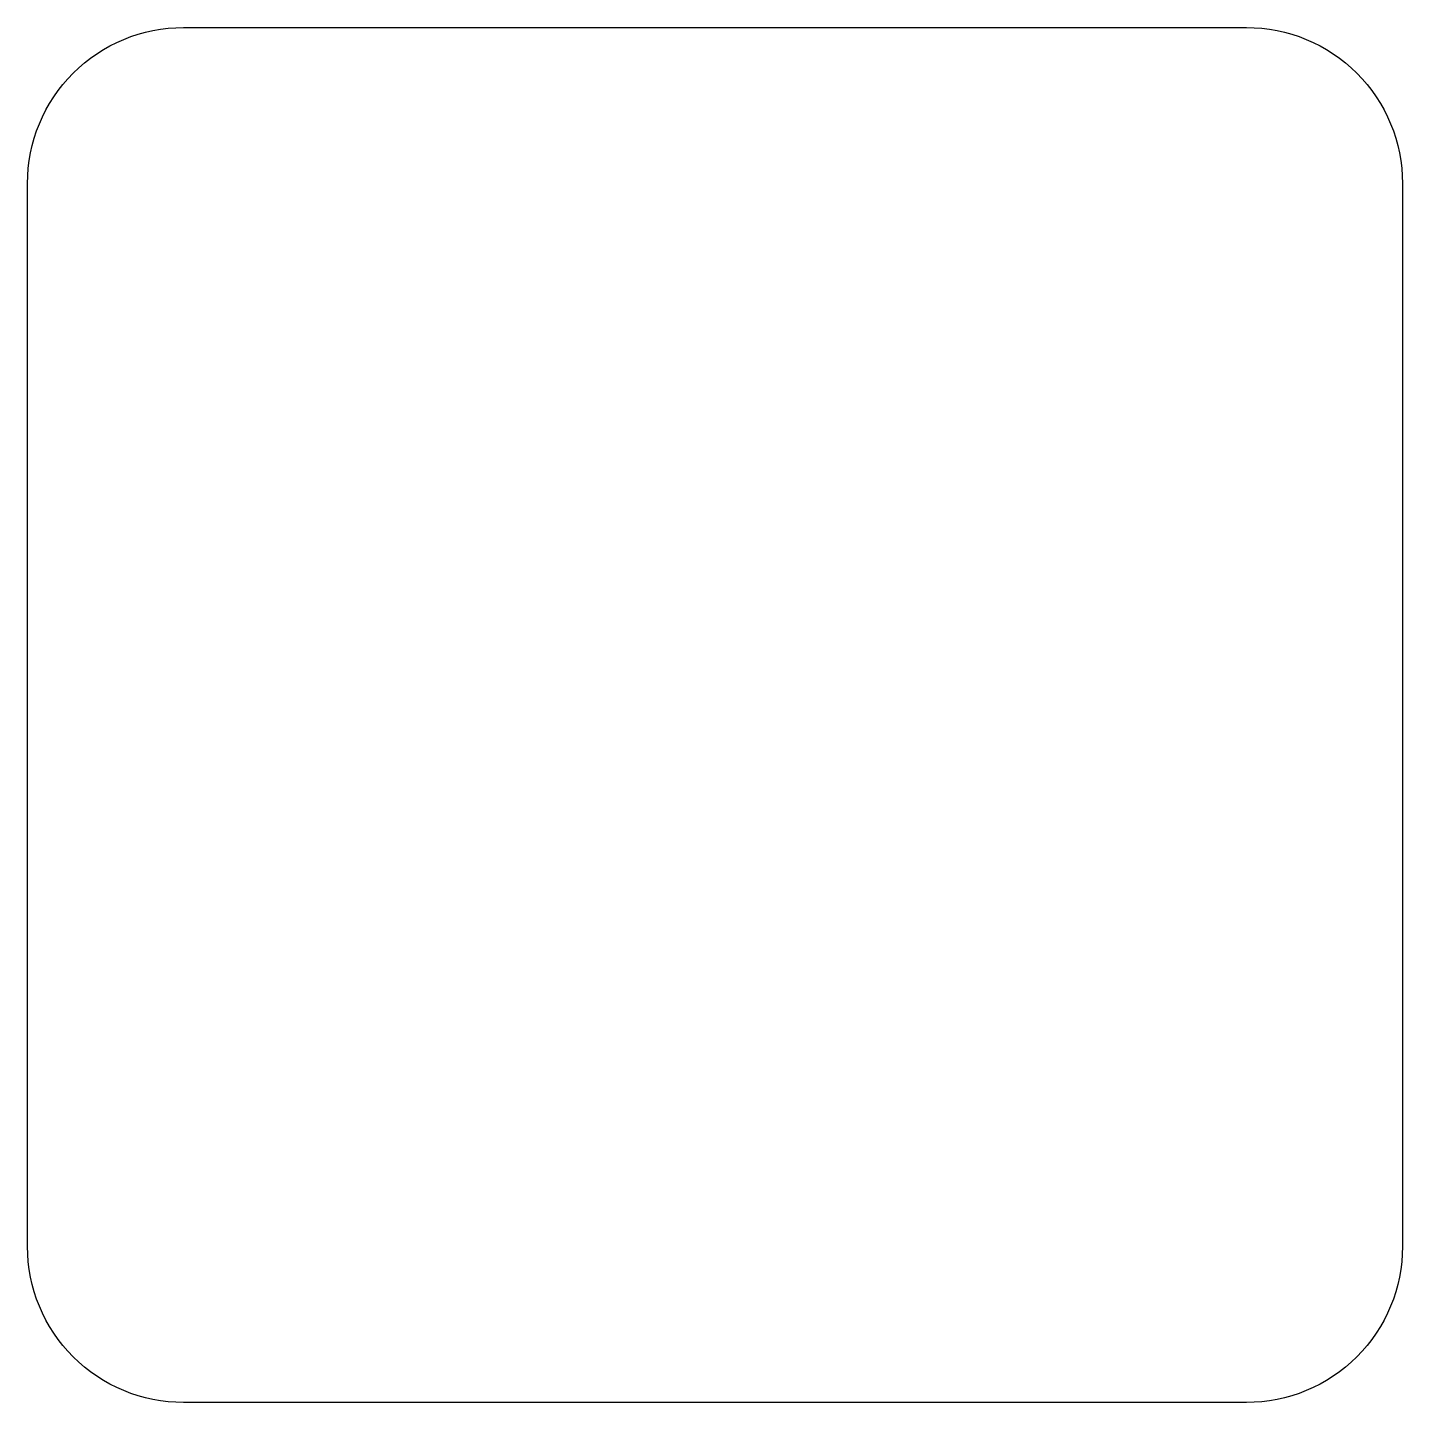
# Model space of a CAD drawing. Extents: x -14 to 14, y -14 to 14.
import ezdxf

# ---------------------------------------------------------------- set-up
doc = ezdxf.new("R2010")
doc.units = 0
doc.layers.get('0').update_dxf_attribs({"linetype": 'continuous'})

msp = doc.modelspace()

# ---------------------------------------------------------------- linework, layer by layer
at = {"color": 0}
msp.add_lwpolyline([(-14, -10.825), (-14, 10.825, -0.414214), (-10.825, 14), (10.825, 14, -0.414214), (14, 10.825), (14, -10.825, -0.414214), (10.825, -14), (-10.825, -14, -0.414214)], format="xyb", close=True, dxfattribs=at)

doc.saveas('drawing.dxf')
